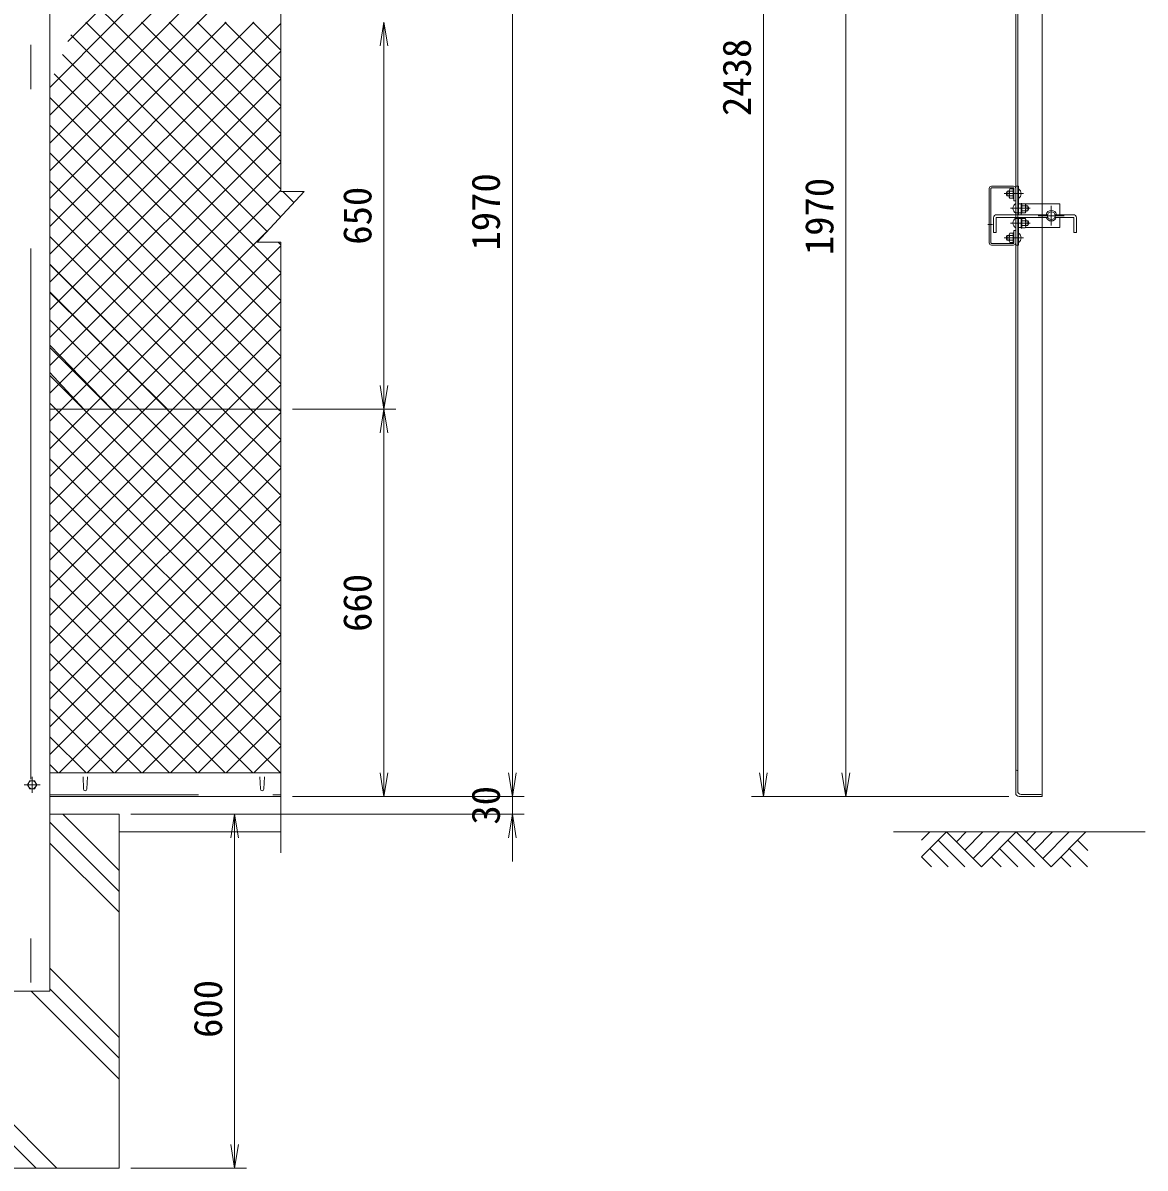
# Model space of a CAD drawing. Units: millimetres, scale not verified. Extents: x -5936 to 5936, y -4198 to 4198.
# Drawn here: x -3325 to -1422, y -1857 to 85 of the extents above; entities that cross this region are included whole.
import ezdxf
from ezdxf.enums import TextEntityAlignment as Align

# ---------------------------------------------------------------- set-up
doc = ezdxf.new("R2010")
doc.units = ezdxf.units.MM
doc.header["$LTSCALE"] = 30
doc.linetypes.add('USER2', pattern=[12.6, 8.4, -4.2])
doc.linetypes.add('USER3', pattern=[50.5, 30, -9, 2.5, -9])
for name, color, linetype, lineweight in [('0-0_22', 7, 'Continuous', 9), ('0-2_27', 3, 'Continuous', 9), ('0-3_D-STR1', 1, 'Continuous', 9), ('0-4_30', 7, 'Continuous', 9), ('0-6_D-STR4', 7, 'Continuous', 9), ('0-7_0', 7, 'Continuous', 9), ('0-8_D-DCR-HCH', 7, 'Continuous', 9), ('0-B_D-STR-DIM', 7, 'Continuous', 9), ('0-E_D-STR2', 7, 'Continuous', 9)]:
    doc.layers.add(name, color=color, linetype=linetype, lineweight=lineweight)
doc.styles.add('ＭＳ ゴシック', font='')
doc.styles.get('ＭＳ ゴシック').set_extended_font_data('MS Gothic')

# ---------------------------------------------------------------- blocks, each defined once
blk = doc.blocks.new('G121')
at = {"layer": '0-0_22'}
for p, q in [((126156.2, 85697.5), (126580.5, 86121.8)), ((126156.2, 84849), (127429, 86121.8)), ((127004.7, 85697.5), (128352.9, 84349.4)), ((127429, 86121.8), (129201.4, 84349.4)), ((128428.3, 86121.8), (127928.7, 85622.2)), ((129276.8, 86121.8), (128352.9, 85197.9)), ((130125.3, 86121.8), (128777.1, 84773.6)), ((130973.8, 86121.8), (129201.4, 84349.4)), ((130549.6, 85697.6), (131897.7, 84349.4)), ((130973.8, 86121.8), (132746.3, 84349.4)), ((131973.1, 86121.8), (131473.5, 85622.2)), ((132821.6, 86121.8), (131897.7, 85197.9)), ((133670.1, 86121.8), (132322, 84773.7)), ((134518.7, 86121.8), (132746.2, 84349.4)), ((134618.5, 85173.4), (134094.4, 85697.5)), ((126580.5, 85273.3), (127504.4, 84349.4)), ((130125.3, 85273.3), (131049.2, 84349.4)), ((134594, 84349.4), (133670.1, 85273.3)), ((126156.2, 84849), (126655.8, 84349.4)), ((129701.1, 84849), (130200.7, 84349.4)), ((133745.5, 84349.4), (133245.9, 84849))]:
    blk.add_line(p, q, dxfattribs=at)
blk = doc.blocks.new('_OPEN')
at = {"layer": '0-7_0'}
blk.add_line((-30, 5), (0, 0), dxfattribs=at)
blk.add_lwpolyline([(-30, -5), (0, 0), (-30, 0)], dxfattribs=at)

msp = doc.modelspace()

# ---------------------------------------------------------------- linework, layer by layer
at = {"layer": '0-0_22', "linetype": 'USER3'}
for p, q in [((-1616.95, -229.56), (-1650.75, -229.56)), ((-1616.95, -254.56), (-1650.75, -254.56))]:
    msp.add_line(p, q, dxfattribs=at)
at = {"layer": '0-2_27'}
for p, q in [((-1645.6, -192.06), (-1682.6, -192.06)), ((-1641.6, -192.06), (-1637.1, -192.06)), ((-1686.6, -288.06), (-1686.6, -196.06)), ((-1683.6, -288.06), (-1683.6, -196.06)), ((-1645.6, -195.06), (-1682.6, -195.06)), ((-1644.6, -196.06), (-1644.6, -217.06)), ((-1641.6, -196.06), (-1641.6, -217.06)), ((-1644.6, -217.06), (-1641.6, -217.06)), ((-1632.6, -222.06), (-1637.1, -222.06)), ((-1632.6, -240.42), (-1632.6, -222.06)), ((-1567.1, -222.06), (-1625.54, -222.06)), ((-1567.1, -222.06), (-1567.1, -240.42)), ((-1679.1, -270.42), (-1679.1, -245.42)), ((-1674.1, -240.42), (-1587.8, -240.42)), ((-1674.1, -244.92), (-1587.8, -244.92)), ((-1641.6, -237.06), (-1632.6, -237.06)), ((-1641.6, -247.06), (-1632.6, -247.06)), ((-1632.6, -262.06), (-1632.6, -244.92)), ((-1587.8, -240.42), (-1587.8, -244.92)), ((-1543.8, -240.42), (-1574.8, -240.42)), ((-1574.8, -240.42), (-1574.8, -244.92)), ((-1543.8, -244.92), (-1574.8, -244.92)), ((-1567.1, -244.92), (-1567.1, -262.06)), ((-1538.8, -270.42), (-1538.8, -245.42)), ((-1644.6, -267.06), (-1641.6, -267.06)), ((-1644.6, -267.06), (-1641.6, -267.06)), ((-1644.6, -288.06), (-1644.6, -267.06)), ((-1644.6, -288.06), (-1644.6, -267.06)), ((-1641.6, -288.06), (-1641.6, -267.06)), ((-1641.6, -288.06), (-1641.6, -267.06)), ((-1632.6, -262.06), (-1637.1, -262.06)), ((-1567.1, -262.06), (-1625.54, -262.06)), ((-1645.6, -289.06), (-1682.6, -289.06)), ((-1645.6, -292.06), (-1682.6, -292.06)), ((-1641.6, -292.06), (-1637.1, -292.06))]:
    msp.add_line(p, q, dxfattribs=at)
at = {"layer": '0-2_27', "linetype": 'USER3'}
for p, q in [((-1628.52, -204.56), (-1661.29, -204.56)), ((-1581.3, -258.56), (-1581.3, -225.57)), ((-1559.52, -242.06), (-1603.32, -242.06)), ((-1689.05, -257.06), (-1681.16, -257.06)), ((-1628.52, -279.56), (-1661.29, -279.56))]:
    msp.add_line(p, q, dxfattribs=at)
at = {"layer": '0-2_27'}
for points in [[(-1674.6, -245.42), (-1674.6, -270.42), (-1679.1, -270.42)], [(-1543.3, -245.42), (-1543.3, -270.42), (-1538.8, -270.42)]]:
    msp.add_lwpolyline(points, dxfattribs=at)
msp.add_circle((-1581.3, -242.06), 6.5, dxfattribs=at)
for centre, radius, start, end in [((-1682.6, -196.06), 4, 90, 180), ((-1645.6, -196.06), 4, 0.00001, 89.99999), ((-1682.6, -196.06), 1, 90, 180), ((-1645.6, -196.06), 1, 0.00001, 89.99999), ((-1674.1, -245.42), 5, 90, 180.00001), ((-1674.1, -245.42), 0.5, 90, 180.00001), ((-1581.3, -242.06), 9, 10.54217, 169.45783), ((-1581.3, -242.06), 9, 198.48396, 341.51602), ((-1543.8, -245.42), 5, 359.99999, 90), ((-1543.8, -245.42), 0.5, 359.99999, 90), ((-1682.6, -288.06), 4, 179.99999, 270), ((-1682.6, -288.06), 1, 179.99999, 270), ((-1645.6, -288.06), 1, 270, 359.99998), ((-1645.6, -288.06), 4, 270, 359.99998)]:
    msp.add_arc(centre, radius, start, end, dxfattribs=at)
at = {"layer": '0-3_D-STR1'}
for p, q in [((-2888.08, 1254.73), (-2888.08, -200.92)), ((-3279.56, 1210.77), (-3279.56, -1557.06)), ((-1641.6, -1221.44), (-1641.6, 1210.77)), ((-1596.6, 1210.77), (-1596.6, -1227.06)), ((-1638.23, -1184.31), (-1638.23, 733.94)), ((-1641.6, -192.06), (-1641.6, -240.42)), ((-1637.1, -192.06), (-1637.1, -240.42)), ((-2848.08, -200.92), (-2928.08, -287.08)), ((-2888.08, -200.92), (-2848.08, -200.92)), ((-1641.6, -244.92), (-1641.6, -292.06)), ((-1637.1, -244.92), (-1637.1, -292.06)), ((-2888.08, -287.08), (-2928.08, -287.08)), ((-2888.08, -287.08), (-2888.08, -1322.75)), ((-3279.56, -570.06), (-2888.08, -570.06)), ((-1641.6, -1182.06), (-1640.48, -1182.06)), ((-1641.6, -1182.06), (-1640.48, -1182.06)), ((-1641.6, -1182.06), (-1641.6, -1221.44)), ((-1641.6, -1182.06), (-1641.6, -1221.44)), ((-1638.23, -1184.31), (-1638.23, -1218.06)), ((-1638.23, -1184.31), (-1638.23, -1218.06)), ((-3279.56, -1187.06), (-2888.08, -1187.06)), ((-3223.31, -1193.56), (-3222.56, -1214.06)), ((-3215.81, -1193.56), (-3216.56, -1214.06)), ((-2923.31, -1193.56), (-2922.56, -1214.06)), ((-2915.81, -1193.56), (-2916.56, -1214.06)), ((-1641.6, -1207.06), (-1641.6, -1222.06)), ((-3279.56, -1227.06), (-2888.08, -1227.06)), ((-1635.98, -1227.06), (-1596.6, -1227.06)), ((-1635.98, -1227.06), (-1596.6, -1227.06)), ((-1633.16, -1227.06), (-1605.04, -1227.06)), ((-1632.6, -1223.69), (-1598.85, -1223.69)), ((-1632.6, -1223.69), (-1598.85, -1223.69)), ((-1596.6, -1227.06), (-1596.6, -1225.94)), ((-1596.6, -1227.06), (-1596.6, -1225.94)), ((-3344.56, -1557.06), (-3279.56, -1557.06))]:
    msp.add_line(p, q, dxfattribs=at)
at = {"layer": '0-3_D-STR1', "linetype": 'USER3'}
for p, q in [((-3312.06, 1217.47), (-3312.06, -1614.31)), ((-3309.56, -1193.63), (-3309.56, -1220.51)), ((-3322.99, -1207.06), (-3296.11, -1207.06))]:
    msp.add_line(p, q, dxfattribs=at)
at = {"layer": '0-3_D-STR1', "linetype": 'USER2'}
msp.add_line((-3279.56, -1224.06), (-2888.08, -1224.06), dxfattribs=at)
at = {"layer": '0-3_D-STR1'}
msp.add_lwpolyline([(-3301.72, -1207.06), (-3305.64, -1213.85), (-3313.48, -1213.85), (-3317.4, -1207.06), (-3313.48, -1200.28), (-3305.64, -1200.28)], close=True, dxfattribs=at)
msp.add_circle((-3309.56, -1207.06), 6.8, dxfattribs=at)
for centre, radius, start, end in [((-1640.48, -1184.31), 2.25, 0, 90), ((-1640.48, -1184.31), 2.25, 0, 90), ((-3219.56, -1214.06), 3, 180, 0), ((-2919.56, -1214.06), 3, 180, 0), ((-1635.98, -1221.44), 5.62, 180, 270), ((-1635.98, -1221.44), 5.62, 180, 270), ((-1632.6, -1218.06), 5.62, 180, 270), ((-1632.6, -1218.06), 5.62, 180, 270), ((-1598.85, -1225.94), 2.25, 0, 90), ((-1598.85, -1225.94), 2.25, 0, 90)]:
    msp.add_arc(centre, radius, start, end, dxfattribs=at)
at = {"layer": '0-4_30'}
for p, q in [((-1656.3, -208.56), (-1656.3, -200.56)), ((-1652.6, -200.56), (-1656.3, -200.56)), ((-1652.6, -208.56), (-1656.3, -208.56)), ((-1652.6, -210.44), (-1652.6, -198.68)), ((-1651.47, -200.56), (-1646.2, -200.56)), ((-1651.47, -208.56), (-1646.2, -208.56)), ((-1646.2, -212.96), (-1646.2, -196.16)), ((-1646.2, -196.16), (-1644.6, -196.16)), ((-1646.2, -212.96), (-1644.6, -212.96)), ((-1644.6, -212.96), (-1644.6, -196.16)), ((-1631, -221.16), (-1632.6, -221.16)), ((-1632.6, -221.16), (-1632.6, -237.96)), ((-1631, -221.16), (-1631, -237.96)), ((-1625.73, -221.72), (-1631, -221.72)), ((-1625.73, -225.56), (-1631, -225.56)), ((-1624.6, -223.68), (-1625.73, -221.72)), ((-1624.6, -223.68), (-1624.6, -235.44)), ((-1624.6, -225.56), (-1620.9, -225.56)), ((-1620.9, -225.56), (-1620.9, -233.56)), ((-1631, -237.96), (-1632.6, -237.96)), ((-1631, -246.16), (-1632.6, -246.16)), ((-1632.6, -262.96), (-1632.6, -246.16)), ((-1625.73, -233.56), (-1631, -233.56)), ((-1625.73, -237.4), (-1631, -237.4)), ((-1631, -262.96), (-1631, -246.16)), ((-1625.73, -250.56), (-1631, -250.56)), ((-1624.6, -235.44), (-1625.73, -237.4)), ((-1624.6, -233.56), (-1620.9, -233.56)), ((-1624.6, -250.56), (-1620.9, -250.56)), ((-1620.9, -258.56), (-1620.9, -250.56)), ((-1652.6, -273.68), (-1651.47, -271.72)), ((-1651.47, -271.72), (-1646.2, -271.72)), ((-1646.2, -271.16), (-1644.6, -271.16)), ((-1646.2, -271.16), (-1646.2, -287.96)), ((-1644.6, -271.16), (-1644.6, -287.96)), ((-1631, -262.96), (-1632.6, -262.96)), ((-1625.73, -258.56), (-1631, -258.56)), ((-1624.6, -258.56), (-1620.9, -258.56)), ((-1656.3, -275.56), (-1656.3, -283.56)), ((-1652.6, -275.56), (-1656.3, -275.56)), ((-1652.6, -283.56), (-1656.3, -283.56)), ((-1652.6, -273.68), (-1652.6, -285.44)), ((-1652.6, -285.44), (-1651.47, -287.4)), ((-1651.47, -275.56), (-1646.2, -275.56)), ((-1651.47, -283.56), (-1646.2, -283.56)), ((-1651.47, -287.4), (-1646.2, -287.4)), ((-1646.2, -287.96), (-1644.6, -287.96))]:
    msp.add_line(p, q, dxfattribs=at)
for points in [[(-1652.6, -198.68), (-1651.47, -196.72), (-1646.2, -196.72)], [(-1652.6, -210.44), (-1651.47, -212.4), (-1646.2, -212.4)], [(-1624.6, -260.44), (-1624.6, -248.68), (-1625.73, -246.72), (-1631, -246.72)], [(-1624.6, -260.44), (-1625.73, -262.4), (-1631, -262.4)]]:
    msp.add_lwpolyline(points, dxfattribs=at)
for centre, radius, start, end in [((-1649.37, -204.56), 8, 150, 210), ((-1644.97, -204.56), 7.63, 148.40741, 211.59259), ((-1650.64, -198.79), 1.96, 177.032, 245.05701), ((-1650.64, -210.34), 1.96, 114.94299, 182.968), ((-1641.84, -204.56), 9.41, 300.21596, 59.78404), ((-1636.86, -229.56), 9.41, 120.21596, 239.78404), ((-1632.24, -229.56), 7.63, 328.40741, 31.59259), ((-1626.56, -223.79), 1.96, 294.94299, 2.968), ((-1627.83, -229.56), 8, 330, 30), ((-1636.86, -254.56), 9.41, 120.21596, 239.78404), ((-1632.24, -254.56), 7.63, 328.40741, 31.59259), ((-1626.56, -235.34), 1.96, 357.032, 65.05701), ((-1626.56, -248.79), 1.96, 294.94299, 2.968), ((-1627.83, -254.56), 8, 330, 30), ((-1641.84, -279.56), 9.41, 300.21596, 59.78404), ((-1626.56, -260.34), 1.96, 357.032, 65.05701), ((-1649.37, -279.56), 8, 150, 210), ((-1644.97, -279.56), 7.63, 148.40741, 211.59259), ((-1650.64, -273.79), 1.96, 177.032, 245.05701), ((-1650.64, -285.34), 1.96, 114.94299, 182.968)]:
    msp.add_arc(centre, radius, start, end, dxfattribs=at)
at = {"layer": '0-6_D-STR4'}
for p, q in [((-3162.06, -1257.06), (-3279.56, -1257.06)), ((-3162.06, -1257.06), (-3162.06, -1857.06)), ((-3162.06, -1287.06), (-2888.08, -1287.06)), ((-1848.83, -1287.06), (-1422.23, -1287.06)), ((-3162.06, -1857.06), (-3462.06, -1857.06))]:
    msp.add_line(p, q, dxfattribs=at)
at = {"layer": '0-8_D-DCR-HCH'}
for p, q in [((-3162.06, -1352.62), (-3257.62, -1257.06)), ((-3162.06, -1387.97), (-3279.56, -1270.47)), ((-3162.06, -1423.33), (-3279.56, -1305.83)), ((-3162.06, -1635.46), (-3279.56, -1517.96)), ((-3162.06, -1670.82), (-3279.56, -1553.32)), ((-3162.06, -1706.17), (-3311.17, -1557.06)), ((-3267.62, -1857.06), (-3462.06, -1662.62)), ((-3302.98, -1857.06), (-3462.06, -1697.98))]:
    msp.add_line(p, q, dxfattribs=at)
at = {"layer": '0-B_D-STR-DIM'}
for p, q in [((-2069.56, 1170.77), (-2069.56, -1187.06)), ((-2495.17, 702.94), (-2495.17, -1187.06)), ((-1929.56, -1187.06), (-1929.56, 702.94)), ((-2712.96, -530.06), (-2712.96, 45.94)), ((-2868.08, -570.06), (-2692.96, -570.06)), ((-2868.08, -570.06), (-2692.96, -570.06)), ((-2712.96, -1187.06), (-2712.96, -610.06)), ((-2495.17, -1187.06), (-2495.17, -1147.06)), ((-2868.08, -1227.06), (-2692.96, -1227.06)), ((-2828.08, -1227.06), (-2475.17, -1227.06)), ((-2828.08, -1227.06), (-2475.17, -1227.06)), ((-2495.17, -1227.06), (-2495.17, -1257.06)), ((-1653.16, -1227.06), (-2089.56, -1227.06)), ((-1653.16, -1227.06), (-1949.56, -1227.06)), ((-3142.06, -1257.06), (-2946.24, -1257.06)), ((-3142.06, -1257.06), (-2475.17, -1257.06)), ((-2966.24, -1297.06), (-2966.24, -1817.06)), ((-2495.17, -1297.06), (-2495.17, -1337.06)), ((-3142.06, -1857.06), (-2946.24, -1857.06))]:
    msp.add_line(p, q, dxfattribs=at)
at = {"layer": '0-E_D-STR2'}
for p, q in [((-3279.56, -260.24), (-2933.39, 85.94)), ((-3279.56, -213.1), (-2980.53, 85.94)), ((-3279.56, -307.38), (-2888.08, 84.1)), ((-2888.27, -244.2), (-3218.4, 85.94)), ((-2888.08, -150.11), (-3124.12, 85.94)), ((-2888.08, -102.97), (-3076.98, 85.94)), ((-2888.08, -55.83), (-3029.84, 85.94)), ((-2888.08, -8.69), (-2982.7, 85.94)), ((-2888.08, 38.45), (-2935.56, 85.94)), ((-2910.96, -268.65), (-3244.13, 64.52)), ((-3279.56, -354.52), (-2888.08, 36.96)), ((-2888.08, -338.67), (-3258.15, 31.4)), ((-3279.56, -401.66), (-2888.08, -10.18)), ((-2888.08, -385.81), (-3272.18, -1.71)), ((-2888.08, -432.95), (-3279.56, -41.47)), ((-3279.56, -448.8), (-2888.08, -57.32)), ((-2888.08, -480.09), (-3279.56, -88.61)), ((-3279.56, -495.94), (-2888.08, -104.46)), ((-2888.08, -527.23), (-3279.56, -135.75)), ((-3279.56, -543.08), (-2888.08, -151.6)), ((-3259.41, -570.06), (-2888.08, -198.74)), ((-2865.57, -219.76), (-2884.41, -200.92)), ((-3212.27, -570.06), (-2912.48, -270.28)), ((-2888.08, -291.53), (-2892.53, -287.08)), ((-3165.12, -570.06), (-2888.08, -293.02)), ((-3033.82, -570.06), (-3279.56, -324.98)), ((-3117.98, -570.06), (-2888.08, -340.16)), ((-3080.25, -570.06), (-3279.56, -372.38)), ((-3070.84, -570.06), (-2888.08, -387.3)), ((-3128.09, -570.06), (-3279.56, -418.59)), ((-3023.7, -570.06), (-2888.08, -434.44)), ((-3174.26, -570.06), (-3279.56, -461.43)), ((-3175.23, -570.06), (-3279.56, -465.73)), ((-2976.56, -570.06), (-2888.08, -481.58)), ((-3221.64, -570.06), (-3279.56, -508.07)), ((-3222.37, -570.06), (-3279.56, -512.87)), ((-2929.42, -570.06), (-2888.08, -528.72)), ((-3269.51, -570.06), (-3279.56, -560.01)), ((-3279.56, -920.2), (-2929.42, -570.06)), ((-3279.56, -873.06), (-2976.56, -570.06)), ((-3279.56, -825.92), (-3023.7, -570.06)), ((-3279.56, -778.78), (-3070.84, -570.06)), ((-3279.56, -731.64), (-3117.98, -570.06)), ((-3279.56, -684.5), (-3165.12, -570.06)), ((-3279.56, -637.36), (-3212.27, -570.06)), ((-3279.56, -590.22), (-3259.41, -570.06)), ((-3279.56, -967.35), (-2888.08, -575.86)), ((-2888.08, -951.5), (-3269.51, -570.06)), ((-2888.08, -904.36), (-3222.37, -570.06)), ((-2888.08, -857.22), (-3175.23, -570.06)), ((-2888.08, -810.07), (-3128.09, -570.06)), ((-2888.08, -998.64), (-3279.56, -607.15)), ((-3279.56, -1014.49), (-2888.08, -623)), ((-2888.08, -1045.78), (-3279.56, -654.29)), ((-3279.56, -1061.63), (-2888.08, -670.14)), ((-2888.08, -1092.92), (-3279.56, -701.43)), ((-3279.56, -1108.77), (-2888.08, -717.28)), ((-2888.08, -1140.06), (-3279.56, -748.58)), ((-3279.56, -1155.91), (-2888.08, -764.42)), ((-2888.21, -1187.06), (-3279.56, -795.72)), ((-3263.58, -1187.06), (-2888.08, -811.56)), ((-2935.35, -1187.06), (-3279.56, -842.86)), ((-3216.44, -1187.06), (-2888.08, -858.71)), ((-2982.49, -1187.06), (-3279.56, -890)), ((-3169.3, -1187.06), (-2888.08, -905.85)), ((-3029.63, -1187.06), (-3279.56, -937.14)), ((-3122.16, -1187.06), (-2888.08, -952.99)), ((-3076.78, -1187.06), (-3279.56, -984.28)), ((-3075.02, -1187.06), (-2888.08, -1000.13)), ((-3123.92, -1187.06), (-3279.56, -1031.42)), ((-3027.88, -1187.06), (-2888.08, -1047.27)), ((-3171.06, -1187.06), (-3279.56, -1078.56)), ((-2980.74, -1187.06), (-2888.08, -1094.41)), ((-3218.2, -1187.06), (-3279.56, -1125.7)), ((-2933.6, -1187.06), (-2888.08, -1141.55)), ((-3265.34, -1187.06), (-3279.56, -1172.84))]:
    msp.add_line(p, q, dxfattribs=at)
for points in [[(-3248.89, 53.28), (-3216.23, 85.94), (-2888.08, 414.09)], [(-3279.56, -24.54), (-3169.09, 85.94), (-2888.08, 366.95)], [(-3279.56, -71.68), (-3121.95, 85.94), (-2888.08, 319.81)], [(-3279.56, -118.82), (-3074.81, 85.94), (-2888.08, 272.67)], [(-3279.56, -165.96), (-3027.67, 85.94), (-2888.08, 225.53)], [(-2888.08, -197.25), (-3171.26, 85.94), (-3216.08, 130.75)], [(-2888.08, -574.37), (-2892.39, -570.06), (-3279.56, -182.89)], [(-2888.08, -621.51), (-2939.53, -570.06), (-3279.56, -230.03)], [(-2888.08, -668.65), (-2986.67, -570.06), (-3279.56, -277.17)], [(-2888.08, -715.79), (-3033.81, -570.06), (-3279.56, -324.31)], [(-2888.08, -762.93), (-3080.95, -570.06), (-3279.56, -371.45)]]:
    msp.add_lwpolyline(points, dxfattribs=at)

# ---------------------------------------------------------------- block references
at = {"layer": '0-7_0', "xscale": 0.03333333, "yscale": 0.03333333}
msp.add_blockref('G121', (-6006.41, -4157.79), dxfattribs=at)
at = {"layer": '0-B_D-STR-DIM', "xscale": 1.333333, "yscale": 1.333333}
for p, rotation in [((-2712.96, 85.94), 90), ((-2712.96, -570.06), 270), ((-2712.96, -570.06), 90), ((-2712.96, -1227.06), 270), ((-2495.17, -1227.06), 270), ((-2495.17, -1227.06), 270), ((-2069.56, -1227.06), 270), ((-1929.56, -1227.06), 270), ((-2966.24, -1257.06), 90), ((-2495.17, -1257.06), 90), ((-2966.24, -1857.06), 270)]:
    msp.add_blockref('_OPEN', p, dxfattribs=dict(at, rotation=rotation))

# ---------------------------------------------------------------- texts
at = {"layer": '0-B_D-STR-DIM', "style": 'ＭＳ ゴシック'}
for s, p in [('2438', (-2076.31, -73.02)), ('1970', (-2501.92, -301.15)), ('1970', (-1936.31, -308.96)), ('650', (-2719.71, -291.31)), ('660', (-2719.71, -947.81)), ('30', (-2501.92, -1274.69)), ('600', (-2972.99, -1636.31))]:
    msp.add_text(s, height=48.17, rotation=90, dxfattribs=at).set_placement(p, align=Align.BOTTOM_LEFT)

doc.saveas('drawing.dxf')
